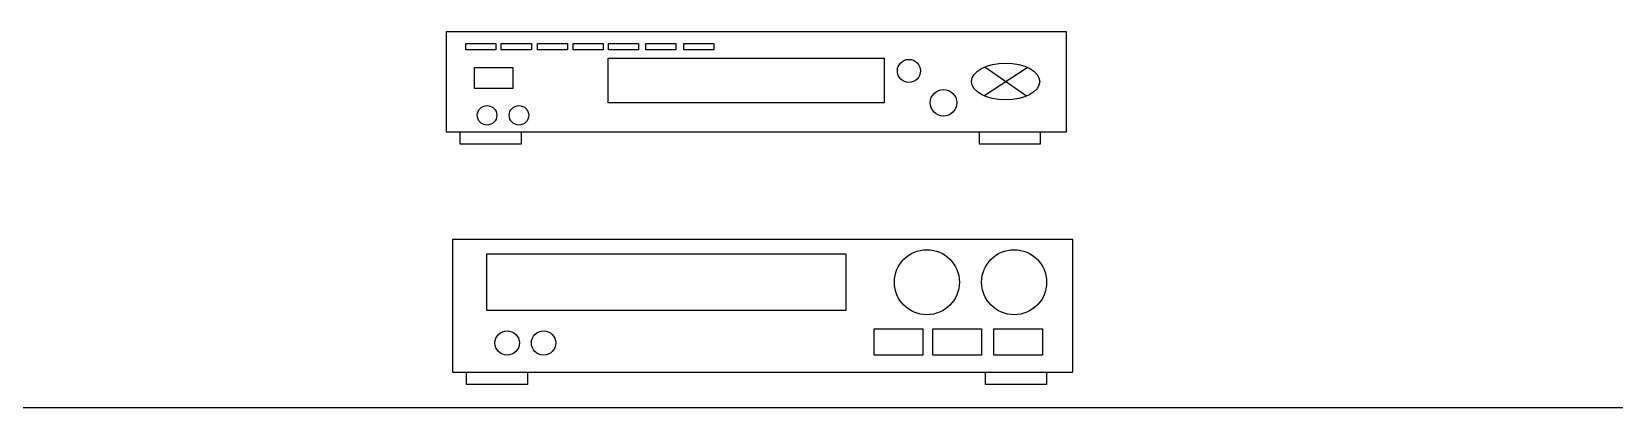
# Model space of a CAD drawing. Header units: millimetres. Extents: x 4513 to 24862, y 3359 to 11488.
# Drawn here: x 6875 to 8014, y 8380 to 8650 of the extents above; entities that cross this region are included whole.
import ezdxf

# ---------------------------------------------------------------- set-up
doc = ezdxf.new("R2010")
doc.units = ezdxf.units.MM
doc.layers.add('dwgmodels.com', color=169, linetype='Continuous')

msp = doc.modelspace()

# ---------------------------------------------------------------- linework, layer by layer
for p, q in [((7187.4, 8637.4), (7187.4, 8641.9)), ((7187.4, 8641.9), (7209.1, 8641.9)), ((7209.1, 8637.4), (7187.4, 8637.4)), ((7209.1, 8641.9), (7209.1, 8637.4)), ((7212.9, 8637.4), (7212.9, 8641.9)), ((7212.9, 8641.9), (7234.6, 8641.9)), ((7234.6, 8637.4), (7212.9, 8637.4)), ((7234.6, 8641.9), (7234.6, 8637.4)), ((7239.1, 8641.9), (7260.7, 8641.9)), ((7239.1, 8637.4), (7239.1, 8641.9)), ((7260.7, 8637.4), (7239.1, 8637.4)), ((7260.7, 8641.9), (7260.7, 8637.4)), ((7264.6, 8637.4), (7264.6, 8641.9)), ((7264.6, 8641.9), (7286.3, 8641.9)), ((7286.3, 8637.4), (7264.6, 8637.4)), ((7286.3, 8641.9), (7286.3, 8637.4)), ((7290.1, 8637.4), (7290.1, 8641.9)), ((7290.1, 8641.9), (7311.8, 8641.9)), ((7311.8, 8637.4), (7290.1, 8637.4)), ((7311.8, 8641.9), (7311.8, 8637.4)), ((7316.9, 8637.4), (7316.9, 8641.9)), ((7316.9, 8641.9), (7338.6, 8641.9)), ((7338.6, 8637.4), (7316.9, 8637.4)), ((7338.6, 8641.9), (7338.6, 8637.4)), ((7344.3, 8637.4), (7344.3, 8641.9)), ((7344.3, 8641.9), (7366, 8641.9)), ((7366, 8637.4), (7344.3, 8637.4)), ((7366, 8641.9), (7366, 8637.4)), ((7193.7, 8609.4), (7193.7, 8624.7)), ((7193.7, 8624.7), (7221.2, 8624.7)), ((7221.2, 8624.7), (7221.2, 8609.4)), ((7290, 8599.3), (7290, 8631.4)), ((7290, 8631.4), (7488.5, 8631.4)), ((7488.5, 8631.4), (7488.5, 8599.3)), ((7560.4, 8604.2), (7591.6, 8624.7)), ((7591.1, 8604), (7560.9, 8624.9)), ((7221.2, 8609.4), (7193.7, 8609.4)), ((7488.5, 8599.3), (7290, 8599.3)), ((7202.6, 8490.7), (7460.9, 8490.7)), ((7202.6, 8449.8), (7202.6, 8490.7)), ((7460.9, 8490.7), (7460.9, 8449.8)), ((7460.9, 8449.8), (7202.6, 8449.8)), ((7481.3, 8417.7), (7481.3, 8436.7)), ((7481.3, 8436.7), (7516.4, 8436.7)), ((7516.4, 8436.7), (7516.4, 8417.7)), ((7523.7, 8417.7), (7523.7, 8436.7)), ((7523.7, 8436.7), (7558.7, 8436.7)), ((7558.7, 8436.7), (7558.7, 8417.7)), ((7567.5, 8436.7), (7602.5, 8436.7)), ((7567.5, 8417.7), (7567.5, 8436.7)), ((7602.5, 8436.7), (7602.5, 8417.7)), ((7516.4, 8417.7), (7481.3, 8417.7)), ((7558.7, 8417.7), (7523.7, 8417.7)), ((7602.5, 8417.7), (7567.5, 8417.7))]:
    msp.add_line(p, q)
for points in [[(7173.2, 8578.3), (7619.8, 8578.3), (7619.8, 8650.3), (7173.2, 8650.3)], [(7183.4, 8578.3), (7227.2, 8578.3), (7227.2, 8569.5), (7183.4, 8569.5)], [(7557.1, 8578.3), (7600.9, 8578.3), (7600.9, 8569.5), (7557.1, 8569.5)], [(7177.8, 8405.4), (7624.4, 8405.4), (7624.4, 8500.9), (7177.8, 8500.9)], [(7188, 8405.4), (7231.8, 8405.4), (7231.8, 8396.7), (7188, 8396.7)], [(7561.6, 8405.4), (7605.4, 8405.4), (7605.4, 8396.7), (7561.6, 8396.7)]]:
    msp.add_lwpolyline(points, close=True)
for centre, radius in [((7506.4, 8622.1), 8.3), ((7531.3, 8599.2), 9.57), ((7202.7, 8590.2), 7.02), ((7225.7, 8590.2), 7.02), ((7519.3, 8470.2), 23.4), ((7582.1, 8470.2), 23.4), ((7217.2, 8426.5), 8.76), ((7243.4, 8426.5), 8.76)]:
    msp.add_circle(centre, radius)
msp.add_ellipse((7576, 8614.5), major_axis=(-24.5, 0), ratio=0.541331)
at = {"layer": 'dwgmodels.com'}
msp.add_line((4513, 8380.2), (24839.2, 8380.2), dxfattribs=at)

doc.saveas('drawing.dxf')
